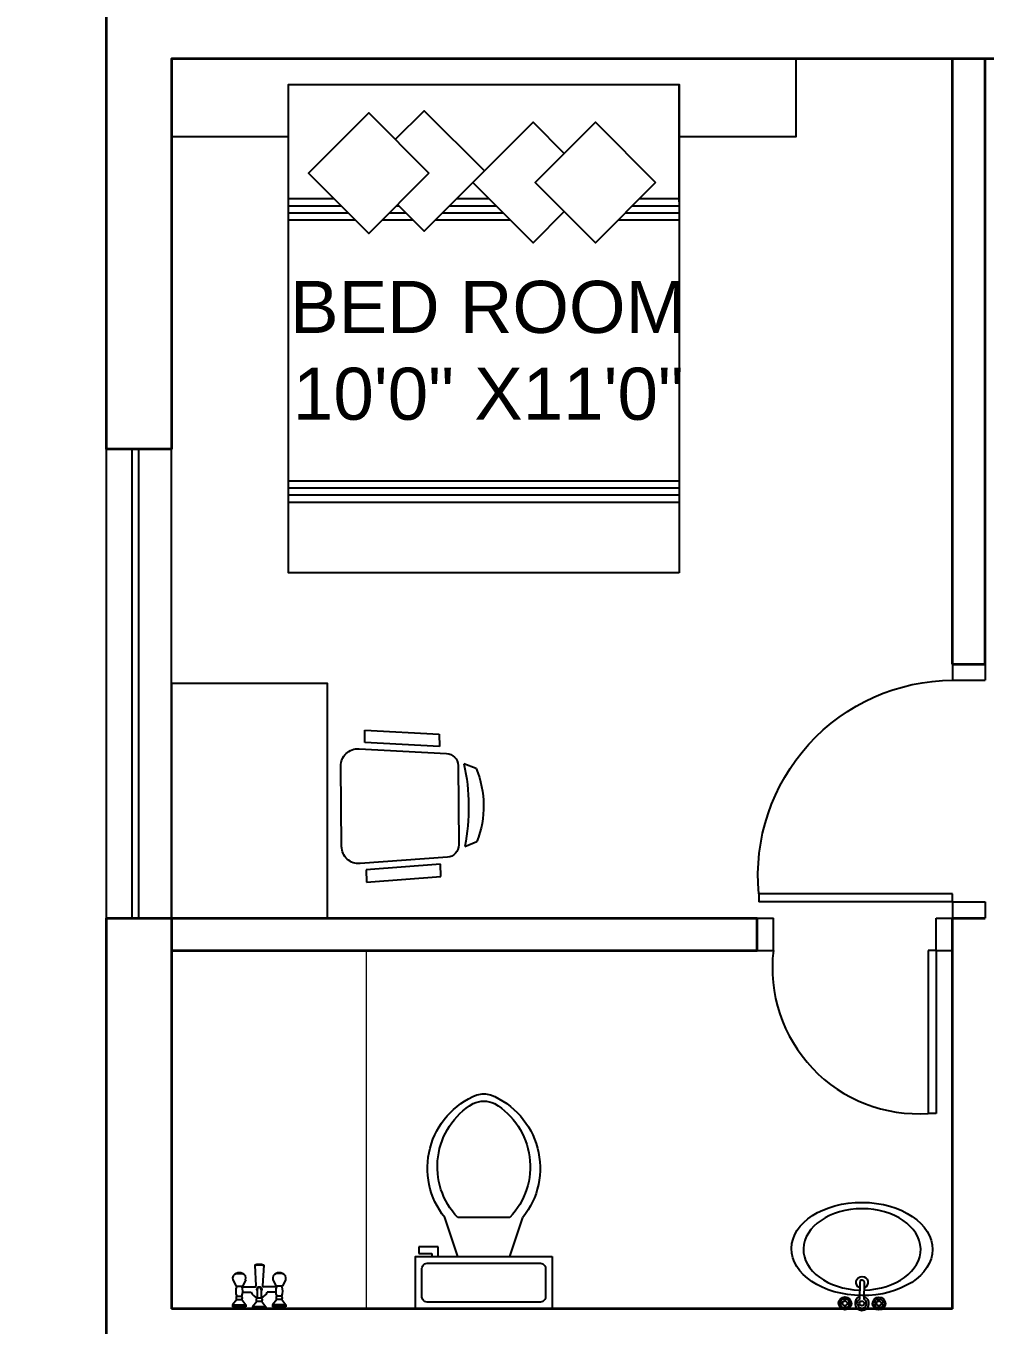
# Model space of a CAD drawing. Header units: inches. Extents: x 132383 to 134532, y 19213 to 20900.
# Drawn here: x 133152.9 to 133300.3, y 20362.1 to 20561.6 of the extents above; entities that cross this region are included whole.
import ezdxf

# ---------------------------------------------------------------- set-up
doc = ezdxf.new("R2010")
doc.units = ezdxf.units.IN
doc.header["$MEASUREMENT"] = 0
for name, color, linetype, lineweight, true_color in [('A-Door', 7, 'Continuous', 25, 0x998b75), ('A-Wall', 7, 'Continuous', 35, 0xe06c3e), ('A-Win', 7, 'Continuous', 25, 0x15ade5)]:
    doc.layers.add(name, color=color, linetype=linetype, lineweight=lineweight, true_color=true_color)
for name, color, linetype, lineweight in [('A-Dropline', 8, 'Continuous', 5), ('A-Plant', 84, 'Continuous', 25), ('A-Text', 252, 'Continuous', 25)]:
    doc.layers.add(name, color=color, linetype=linetype, lineweight=lineweight)
doc.layers.add('A-FIXTURE', color=7, linetype='Continuous', true_color=0xb3736f)
doc.layers.add('A-FURNITURE', color=35, linetype='Continuous')
doc.styles.get("Standard").update_dxf_attribs({"font": 'arial.ttf', "height": 12})

# ---------------------------------------------------------------- blocks, each defined once
blk = doc.blocks.new('kjk')
at = {"layer": 'A-Wall'}
for p, q in [((120211.25, 18898.46), (120211.25, 18908.46)), ((120283.25, 18908.46), (120283.25, 18898.46))]:
    blk.add_line(p, q, dxfattribs=at)
at = {"layer": 'A-Win'}
for p, q in [((120211.25, 18908.46), (120283.25, 18908.46)), ((120211.25, 18903.46), (120283.25, 18903.46)), ((120211.25, 18902.46), (120283.25, 18902.46)), ((120283.25, 18898.46), (120211.25, 18898.46))]:
    blk.add_line(p, q, dxfattribs=at)
blk = doc.blocks.new('Clump of Trees or Bushes - plan')
for points in [[(-10.993, 56.487), (-9.228, 58.426), (-10.144, 63.512), (-8.923, 67.033), (-3.43, 69.772), (2.673, 72.119), (-2.82, 71.728), (-10.449, 71.728), (-13.195, 74.075), (-13.806, 83.073), (-16.857, 86.594), (-22.045, 92.071), (-22.961, 94.81), (-22.656, 98.722), (-28.759, 100.678), (-31.811, 99.113), (-35.472, 101.461), (-45.543, 109.676), (-49.815, 108.503), (-55.308, 106.155), (-59.58, 106.938), (-60.801, 113.98), (-63.242, 104.982), (-67.209, 106.938), (-70.872, 104.59), (-74.839, 104.982), (-80.637, 101.461), (-86.435, 101.069), (-90.402, 97.548), (-90.402, 94.419), (-93.454, 90.898), (-98.947, 90.115), (-105.66, 90.115), (-101.083, 87.768), (-98.031, 82.682), (-100.778, 77.596), (-103.829, 74.466), (-103.219, 69.772), (-104.134, 65.077), (-108.102, 62.73), (-104.439, 60.774), (-102.609, 55.297), (-103.829, 50.211), (-102.303, 44.342), (-98.947, 41.995), (-98.031, 38.865), (-98.031, 34.953), (-93.148, 32.606), (-90.707, 29.476), (-91.317, 22.434), (-93.454, 17.348), (-89.487, 21.26), (-85.519, 23.999), (-82.468, 23.216), (-78.806, 19.304), (-74.228, 15.783), (-69.956, 15.392), (-59.886, 12.653), (-58.254, 7.074)], [(59.448, 5.262), (60.936, 4.858), (62.652, -1.011), (63.415, 4.858), (64.178, 5.836), (66.848, 6.814), (69.709, 6.569), (73.905, 7.792), (76.385, 9.748), (79.627, 10.237), (81.153, 12.438), (84.014, 15.127), (84.205, 17.084), (85.158, 17.573), (88.591, 16.839), (85.73, 20.262), (88.591, 20.751), (89.545, 21.974), (90.689, 24.174), (91.452, 24.663), (90.499, 25.886), (91.261, 31.999), (92.596, 33.466), (92.024, 36.645), (92.787, 38.845), (96.22, 40.557), (100.035, 42.024), (96.602, 41.779), (91.834, 41.779), (90.117, 43.246), (89.736, 48.871), (87.828, 51.071), (84.586, 54.494), (84.014, 56.206), (84.205, 58.651), (80.39, 59.873), (78.483, 58.895), (76.194, 60.362), (69.9, 65.497), (67.23, 64.764), (63.797, 63.297), (61.126, 63.786), (60.364, 68.187), (58.838, 62.563), (56.358, 63.786), (54.07, 62.319), (51.59, 62.563), (47.966, 60.362), (44.343, 60.118), (41.863, 57.917), (41.863, 55.961), (39.956, 53.761), (36.523, 53.272), (32.327, 53.272), (35.187, 51.805), (36.641, 49.381)]]:
    blk.add_lwpolyline(points)
for points in [[(-4.577, 66.508), (-7.629, 55.261), (-12.588, 57.706), (-17.166, 54.772), (-22.125, 55.261), (-29.372, 50.86), (-36.62, 50.371), (-41.579, 45.969), (-41.579, 42.057), (-45.393, 37.656), (-52.259, 36.678), (-60.651, 36.678), (-54.93, 33.743), (-51.115, 27.386), (-54.548, 21.029), (-58.363, 17.116), (-57.6, 11.248), (-58.744, 5.38), (-63.703, 2.446), (-59.126, 0), (-56.837, -6.846), (-58.363, -13.203), (-56.455, -20.539), (-52.259, -23.473), (-51.115, -27.385), (-51.115, -32.275), (-45.012, -35.21), (-41.96, -39.122), (-42.723, -47.924), (-45.393, -54.282), (-40.434, -49.391), (-35.475, -45.968), (-31.661, -46.946), (-27.083, -51.837), (-21.362, -56.238), (-16.021, -56.727), (-3.433, -60.15), (0, -71.887), (1.526, -60.15), (3.052, -58.194), (8.392, -56.238), (14.114, -56.727), (22.506, -54.282), (27.465, -50.369), (33.949, -49.391), (37.001, -44.99), (42.723, -39.611), (43.104, -35.699), (45.012, -34.721), (51.878, -36.188), (46.156, -29.341), (51.878, -28.363), (53.785, -25.918), (56.074, -21.517), (57.6, -20.539), (55.692, -18.094), (57.218, -5.868), (59.888, -2.934), (58.744, 3.424), (60.27, 7.825), (67.136, 11.248), (74.765, 14.182), (67.899, 13.693), (58.363, 13.693), (54.93, 16.627), (54.167, 27.875), (50.352, 32.276), (43.867, 39.123), (42.723, 42.546), (43.104, 47.436), (35.475, 49.882), (31.661, 47.925), (27.083, 50.86), (14.495, 61.129), (9.155, 59.662), (2.289, 56.728), (-3.052, 57.706)], [(-58.055, 61.947), (-58.97, 60.774), (-57.139, 60.774)], [(62.08, 35.667), (61.508, 34.933), (62.652, 34.933)], [(-1.144, 1.468), (-2.289, 0), (0, 0)]]:
    blk.add_lwpolyline(points, close=True)
blk = doc.blocks.new('A$C4EA8777D')
for p, q in [((10.87, -60), (10.87, 0)), ((11.96, -60), (11.96, 0)), ((13.05, -60), (13.05, 0)), ((14.14, -60), (14.14, 0)), ((54.2, -9.34), (54.2, 0)), ((55.29, -8.25), (55.29, 0)), ((56.38, -7.16), (56.38, 0)), ((56.97, 0), (74.99, 0)), ((57.47, -6.07), (57.47, 0)), ((54.2, -9.34), (54.2, -7.37)), ((54.2, -37.42), (54.2, -25.96)), ((55.29, -36.33), (55.29, -27.05)), ((56.38, -35.24), (56.38, -28.14)), ((57.47, -34.15), (57.47, -29.23)), ((54.2, -45.58), (54.2, -40.9)), ((55.29, -44.49), (55.29, -41.99)), ((56.38, -43.4), (56.38, -43.08)), ((54.2, -60), (54.2, -49.77)), ((55.29, -60), (55.29, -50.86)), ((56.38, -60), (56.38, -51.95)), ((57.47, -60), (57.47, -53.04))]:
    blk.add_line(p, q)
for points in [[(66.99, 0), (66.99, 18), (78.99, 18), (78.99, -78), (66.99, -78), (66.99, -60), (74.99, -60)], [(55.48, -17.65), (50.69, -22.44), (59.94, -31.7), (69.2, -22.44), (64.41, -17.65)], [(61.72, -29.9), (52.46, -39.16), (56.54, -43.24)], [(66.54, -43.59), (70.97, -39.16), (61.72, -29.9)]]:
    blk.add_lwpolyline(points)
for points in [[(0, 0), (0, -60), (74.99, -60), (74.99, 0)], [(59.94, -3.6), (50.69, -12.86), (59.94, -22.11), (69.2, -12.86)], [(61.36, -38.42), (52.11, -47.68), (61.36, -56.93), (70.62, -47.68)]]:
    blk.add_lwpolyline(points, close=True)
blk = doc.blocks.new('TD2')
for p, q in [((78628.12, 19915.3), (78628.12, 19940.33)), ((78628.12, 19940.33), (78629.36, 19940.33)), ((78629.36, 19915.3), (78629.36, 19940.33)), ((78628.12, 19915.3), (78625.63, 19915.3)), ((78625.63, 19915.3), (78625.63, 19910.33)), ((78628.12, 19915.3), (78629.36, 19915.3)), ((78628.12, 19915.3), (78628.12, 19910.33)), ((78653.15, 19915.3), (78653.15, 19910.33)), ((78655.63, 19915.3), (78653.15, 19915.3)), ((78655.63, 19915.3), (78655.63, 19910.33)), ((78628.12, 19910.33), (78625.63, 19910.33)), ((78655.63, 19910.33), (78653.15, 19910.33))]:
    blk.add_line(p, q)
blk.add_arc((78630.89, 19917.96), 22.42, 353.1706, 93.9167)
blk = doc.blocks.new('Toilet - top')
for p, q in [((9.5, -6), (9.5, -2)), ((-10, -8.5), (-8, -8.5)), ((-10, -9.5), (-10, -8.5)), ((-7, -9.5), (-10, -9.5)), ((-8, -8.5), (-8, -8)), ((-7, -8), (-7, -9.5)), ((-4, -8), (-6, -14)), ((4, -8), (6, -14)), ((4, -14), (-4, -14))]:
    blk.add_line(p, q)
blk.add_lwpolyline([(10.5, -8), (10.5, 0), (-10.5, 0), (-10.5, -8)], close=True)
for points in [[(8.5, -1), (-8.5, -1)], [(-9.5, -2), (-9.5, -6)], [(-8.5, -7), (8.5, -7)]]:
    blk.add_lwpolyline(points)
for centre, radius, start, end in [((-8.62, -1.88), 0.884, 81.8699, 188.1301), ((8.62, -1.88), 0.884, 351.8699, 98.1301), ((-8.62, -6.12), 0.884, 171.8699, 278.1301), ((8.62, -6.12), 0.884, 261.8699, 8.1301), ((3.52, -21.58), 12.17, 141.4691, 247.9714), ((4.2, -21.82), 11.33, 136.3677, 238.9468), ((-3.52, -21.58), 12.17, 292.0284, 38.5307), ((-4.2, -21.82), 11.33, 301.053, 43.6321), ((0, -27.88), 4, 245.7318, 294.2682), ((0, -29), 4, 254.8605, 285.1395)]:
    blk.add_arc(centre, radius, start, end)
blk = doc.blocks.new('toilet - countertop WB')
at = {"color": 0}
for p, q in [((-3, 8.57), (-3.2, 8.57)), ((-3, 8.38), (-3.2, 8.38)), ((-2.74, 8.83), (-2.74, 9.02)), ((-2.55, 8.83), (-2.55, 9.02)), ((-2.29, 8.57), (-2.1, 8.57)), ((-2.29, 8.38), (-2.1, 8.38)), ((2.32, 8.57), (2.13, 8.57)), ((2.32, 8.38), (2.13, 8.38)), ((2.58, 8.83), (2.58, 9.02)), ((2.77, 8.83), (2.77, 9.02)), ((3.03, 8.57), (3.23, 8.57)), ((3.03, 8.38), (3.23, 8.38)), ((-2.74, 8.12), (-2.74, 7.92)), ((-2.55, 8.12), (-2.55, 7.92)), ((-0.35, 5.17), (-0.35, 7.84)), ((0.38, 7.84), (0.38, 5.17)), ((2.58, 8.12), (2.58, 7.92)), ((2.77, 8.12), (2.77, 7.92))]:
    blk.add_line(p, q, dxfattribs=at)
blk.add_arc((0.02, 5.17), 0.932, 113.186, 66.814, dxfattribs=at)
at = {"color": 0, "extrusion": (0, 0, -1)}
for centre, major_axis, ratio, start_param, end_param in [((-2.65, 8.47), (0.714, 0.714), 1, 3.926991, 10.210176), ((-3.38, 8.47), (0.145, 0.145), 1, 3.926991, 10.210176), ((-2.65, 8.47), (-0.519, 0.519), 1, 5.781128, 6.787667), ((-2.65, 8.47), (0.519, 0.519), 1, 2.622195, 3.651391), ((-2.65, 8.47), (0.26, 0.26), 1, 3.926991, 10.210176), ((-2.65, 9.21), (-0.145, 0.145), 1, 5.497787, 11.780972), ((-2.65, 8.47), (0.519, 0.519), 1, -0.504051, 0.507688), ((-2.65, 8.47), (-0.519, 0.519), 1, 2.643149, 3.649115), ((-1.91, 8.47), (-0.145, 0.145), 1, 5.497787, 11.780972), ((0.02, 8.47), (0.779, 0.779), 1, 2.699176, 8.296602), ((0.02, 8.47), (-0.519, 0.519), 1, 4.456578, 9.682308), ((0.02, 8.47), (-0.26, 0.26), 1, 5.497787, 11.780972), ((2.68, 8.47), (-0.714, 0.714), 1, 5.497787, 11.780972), ((1.94, 8.47), (-0.145, 0.145), 1, 5.497787, 11.780972), ((2.68, 8.47), (-0.519, 0.519), 1, 5.784741, 6.790707), ((2.68, 8.47), (0.519, 0.519), 1, 2.637542, 3.649281), ((2.68, 8.47), (-0.26, 0.26), 1, 5.497787, 11.780972), ((2.68, 9.21), (-0.145, 0.145), 1, 5.497787, 11.780972), ((2.68, 8.47), (0.519, 0.519), 1, -0.519398, 0.509798), ((2.68, 8.47), (0.519, 0.519), 1, 1.068738, 2.075279), ((3.41, 8.47), (0.145, 0.145), 1, 3.926991, 10.210176), ((0, 0), (-9.21, 0.02), 0.69274, 7.892346, 14.099443), ((-2.65, 7.74), (0.145, 0.145), 1, 3.926991, 10.210176), ((2.68, 7.74), (-0.145, 0.145), 1, 5.497787, 11.780972), ((0.02, 5.17), (0.26, 0.26), 1, 0.785398, 3.926991)]:
    blk.add_ellipse(centre, major_axis=major_axis, ratio=ratio, start_param=start_param, end_param=end_param, dxfattribs=at)
blk.add_ellipse((0, -0.07), major_axis=(-11.08, -0.05), ratio=0.660443, dxfattribs=at)
blk = doc.blocks.new('A$C090078A0')
for p, q in [((0, 6.21), (0, 6.51)), ((0, 6.51), (2.04, 6.51)), ((0.63, 5.39), (0, 6.21)), ((0, 6.21), (2.04, 6.21)), ((0.63, 6.81), (1.41, 6.81)), ((0.63, 6.71), (1.41, 6.71)), ((0.63, 6.51), (0.63, 6.71)), ((1.41, 6.51), (1.41, 6.71)), ((1.41, 5.39), (2.04, 6.21)), ((2.04, 6.21), (2.04, 6.51)), ((3.07, 6.51), (3.07, 6.81)), ((3.07, 6.81), (5.11, 6.81)), ((3.07, 6.51), (3.07, 6.81)), ((3.07, 6.81), (5.11, 6.81)), ((3.7, 5.69), (3.07, 6.51)), ((3.07, 6.51), (5.11, 6.51)), ((3.07, 6.51), (5.11, 6.51)), ((4.48, 5.69), (5.11, 6.51)), ((5.11, 6.51), (5.11, 6.81)), ((6.14, 6.21), (6.14, 6.51)), ((8.18, 6.51), (6.14, 6.51)), ((6.77, 5.39), (6.14, 6.21)), ((8.18, 6.21), (6.14, 6.21)), ((6.77, 6.81), (7.56, 6.81)), ((6.77, 6.71), (7.56, 6.71)), ((6.77, 6.51), (6.77, 6.71)), ((7.56, 6.51), (7.56, 6.71)), ((7.56, 5.39), (8.18, 6.21)), ((8.18, 6.21), (8.18, 6.51)), ((0.63, 5.39), (1.41, 5.39)), ((0.63, 4.89), (1.41, 4.89)), ((1.57, 4.25), (2.86, 4.25)), ((3.7, 5.69), (4.48, 5.69)), ((3.7, 5.19), (4.48, 5.19)), ((3.79, 3.85), (3.79, 5.19)), ((4.39, 3.85), (4.39, 5.19)), ((6.61, 4.25), (5.32, 4.25)), ((7.56, 5.39), (6.77, 5.39)), ((7.56, 4.89), (6.77, 4.89)), ((0.04, 2.37), (0.53, 3.35)), ((0.53, 3.35), (1.51, 3.35)), ((1.45, 3.45), (3.45, 3.45)), ((2, 2.37), (1.51, 3.35)), ((3.4, 0.14), (3.59, 3.29)), ((4.79, 0.14), (4.6, 3.29)), ((6.73, 3.45), (4.73, 3.45)), ((6.18, 2.37), (6.67, 3.35)), ((7.65, 3.35), (6.67, 3.35)), ((8.14, 2.37), (7.65, 3.35)), ((0.53, 1.39), (1.51, 1.39)), ((7.65, 1.39), (6.67, 1.39))]:
    blk.add_line(p, q)
blk.add_lwpolyline([(3.79, 4.05), (3.67, 3.85), (3.88, 3.49), (4.3, 3.49), (4.51, 3.85), (4.39, 4.05)])
for centre, radius, start, end in [((0.63, 6.76), 0.05, 90, 270), ((1.41, 6.76), 0.05, 270, 90), ((6.77, 6.76), 0.05, 90, 270), ((7.56, 6.76), 0.05, 270, 90), ((2.37, 4.12), 1.9, 156.2307, 203.7694), ((0.9, 5.14), 0.37, 137.555, 222.445), ((1.14, 5.14), 0.37, 317.5549, 42.4451), ((-0.33, 4.12), 1.9, 336.2306, 23.7693), ((4.09, 3.85), 1.29, 103.418, 162.0199), ((3.97, 5.44), 0.37, 137.555, 222.445), ((4.09, 3.85), 1.29, 17.9801, 76.5826), ((4.21, 5.44), 0.37, 317.5549, 42.4451), ((8.51, 4.12), 1.9, 156.2307, 203.7694), ((7.04, 5.14), 0.37, 137.5549, 222.4451), ((7.28, 5.14), 0.37, 317.555, 42.445), ((5.81, 4.12), 1.9, 336.2306, 23.7693), ((0.77, 2.12), 0.775, 161.5651, 251.5651), ((1.26, 2.12), 0.775, 288.4349, 18.4349), ((3.39, 3.26), 0.196, 8.1809, 73.8115), ((4.09, 3.85), 0.3, 179.9997, 0.7687), ((4.79, 3.26), 0.196, 106.1885, 171.8191), ((6.92, 2.12), 0.775, 161.5651, 251.5651), ((7.41, 2.12), 0.775, 288.4349, 18.4349), ((1.02, 2.54), 1.25, 246.9308, 293.0692), ((4.09, 1.83), 1.73, 246.5925, 293.4075), ((4.09, 1.83), 1.83, 247.723, 292.277), ((7.16, 2.54), 1.25, 246.9308, 293.0692)]:
    blk.add_arc(centre, radius, start, end)
blk = doc.blocks.new('StuLL_as_2')
for p, q in [((162.9, 577), (-162.9, 577)), ((-257.8, 478.3), (-307.9, 478.3)), ((-307.9, 478.3), (-288.8, 176.7)), ((-238.7, 176.7), (-257.8, 478.3)), ((-232.8, 502.6), (-210.5, 148.9)), ((210.5, 148.9), (232.8, 502.6)), ((238.7, 176.7), (257.8, 478.3)), ((257.8, 478.3), (307.9, 478.3)), ((307.9, 478.3), (288.8, 176.7)), ((-288.8, 176.7), (-238.7, 176.7)), ((288.8, 176.7), (238.7, 176.7)), ((-147.9, 28.8), (-167.4, 78.2)), ((-160.6, 102), (160.6, 102)), ((167.4, 78.2), (147.9, 28.8))]:
    blk.add_line(p, q)
for centre, radius, start, end in [((-162.9, 507), 70, 90, 183.6139), ((162.9, 507), 70, 356.3861, 90), ((-160.6, 152), 50, 183.6139, 270), ((160.6, 152), 50, 270, 356.3861), ((0, 872.7), 812, 258.1042, 281.8958), ((0, 394.4), 394.4, 247.9827, 292.0173)]:
    blk.add_arc(centre, radius, start, end)
blk = doc.blocks.new('D1')
for p, q in [((78341.38, 19846.48), (78341.38, 19876.27)), ((78341.38, 19876.27), (78342.62, 19876.27)), ((78342.62, 19846.48), (78342.62, 19876.25)), ((78306.11, 19846.48), (78308.59, 19846.48)), ((78306.11, 19846.48), (78306.11, 19841.51)), ((78308.59, 19846.48), (78308.59, 19841.51)), ((78342.62, 19846.48), (78341.38, 19846.48)), ((78342.62, 19846.48), (78342.62, 19841.51)), ((78342.62, 19846.48), (78345.11, 19846.48)), ((78345.11, 19846.48), (78345.11, 19841.51)), ((78306.11, 19841.51), (78308.59, 19841.51)), ((78342.62, 19841.51), (78345.11, 19841.51))]:
    blk.add_line(p, q)
blk.add_arc((78338.61, 19846.37), 30.02, 84.7063, 179.8051)

msp = doc.modelspace()

# ---------------------------------------------------------------- linework, layer by layer
at = {"layer": 'A-Dropline'}
msp.add_line((133205.28, 20364.59), (133205.28, 20419.59), dxfattribs=at)
at = {"layer": 'A-FURNITURE'}
msp.add_lwpolyline([(133175.28, 20424.59), (133199.28, 20424.59), (133199.28, 20460.59), (133175.28, 20460.59)], close=True, dxfattribs=at)
at = {"layer": 'A-Wall'}
for p, q in [((133165.28, 20566.59), (133165.28, 20496.59)), ((133175.28, 20556.59), (133175.28, 20496.59)), ((133175.28, 20556.59), (133414.28, 20556.59)), ((133295.28, 20463.59), (133295.28, 20556.59)), ((133300.28, 20463.59), (133300.28, 20556.59)), ((133295.28, 20463.59), (133300.28, 20463.59)), ((133165.28, 20424.59), (133165.28, 20299.59)), ((133175.28, 20424.59), (133175.28, 20364.59)), ((133175.28, 20424.59), (133265.28, 20424.59)), ((133265.28, 20419.59), (133265.28, 20424.59)), ((133295.28, 20364.59), (133295.28, 20424.59)), ((133295.28, 20424.59), (133300.28, 20424.59)), ((133175.28, 20419.59), (133265.28, 20419.59)), ((133295.28, 20364.59), (133175.28, 20364.59))]:
    msp.add_line(p, q, dxfattribs=at)

# ---------------------------------------------------------------- block references
at = {"layer": 'A-Door', "xscale": -1, "rotation": 90}
msp.add_blockref('D1', (153141.79, 98769.7), dxfattribs=at)
at = {"layer": 'A-Door', "rotation": 180}
msp.add_blockref('TD2', (211920.92, 40334.92), dxfattribs=at)
at = {"layer": 'A-FIXTURE', "xscale": -1, "rotation": 180}
msp.add_blockref('Toilet - top', (133223.28, 20364.59), dxfattribs=at)
at = {"layer": 'A-FIXTURE', "xscale": -0.9783649357399308, "yscale": 0.9783649357399308, "zscale": 0.9783649357399308, "rotation": 179.7852310451017}
msp.add_blockref('toilet - countertop WB', (133281.39, 20373.7), dxfattribs=at)
at = {"layer": 'A-FIXTURE', "extrusion": (0, 0, -1), "xscale": -1, "zscale": -1, "rotation": 180}
msp.add_blockref('A$C090078A0', (-133192.88, 20371.4), dxfattribs=at)
at = {"layer": 'A-FURNITURE', "xscale": -1, "rotation": 270.0000000000001}
msp.add_blockref('A$C4EA8777D', (133253.28, 20477.61), dxfattribs=at)
at = {"layer": 'A-FURNITURE', "xscale": -0.0378947368421053, "yscale": 0.0378947368421053, "zscale": 0.0378947368421053, "rotation": 90.56050446687084}
msp.add_blockref('StuLL_as_2', (133223.25, 20441.96), dxfattribs=at)
at = {"layer": 'A-Plant', "xscale": 0.36, "yscale": 0.36, "zscale": 0.36, "rotation": 300.2302241425159}
msp.add_blockref('Clump of Trees or Bushes - plan', (133194.9, 20596.48), dxfattribs=at)
at = {"layer": 'A-Win', "xscale": -1, "rotation": 270}
msp.add_blockref('kjk', (114266.82, -99786.66), dxfattribs=at)

# ---------------------------------------------------------------- texts
at = {"layer": 'A-Text', "insert": (133180.71, 20522.45), "char_height": 8, "attachment_point": 1}
msp.add_mtext_dynamic_manual_height_columns('\\pi12.811;BED ROOM\\P\\pi13.248;10\'0" X11\'0"', width=84.8088, gutter_width=25, heights=[0], dxfattribs=at)

doc.saveas('drawing.dxf')
